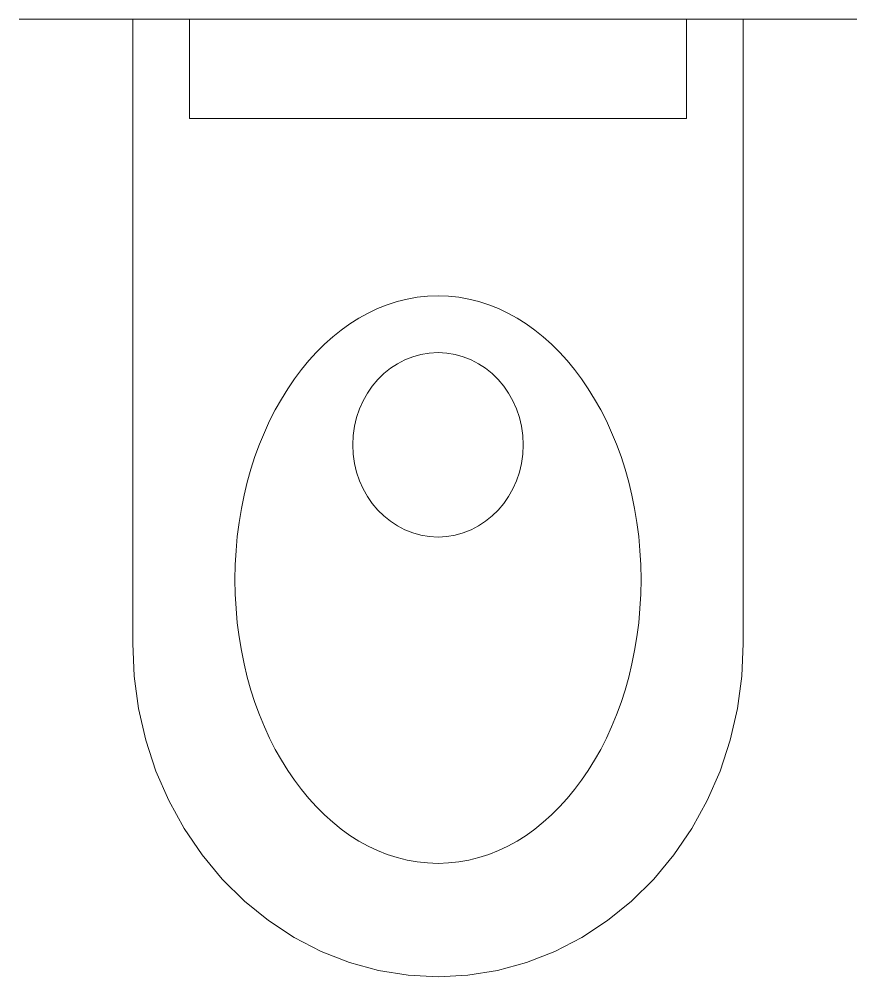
# Model space of a CAD drawing. Header units: millimetres. Extents: x -80 to 510, y 5 to 680.
import ezdxf

# ---------------------------------------------------------------- set-up
doc = ezdxf.new("R2010")
doc.units = ezdxf.units.MM
doc.layers.add('P-FIXT', color=7, linetype='Continuous', lineweight=20, true_color=0x477783)

# ---------------------------------------------------------------- blocks, each defined once
blk = doc.blocks.new('206_PLUMBING_HVAC_SYMBOLS_WALL_HUNG_WC_PLAN')
at = {"layer": 'P-FIXT'}
blk.add_lwpolyline([(-80, 680), (510, 680)], dxfattribs=at)
for points in [[(0, 680), (430, 680), (430, 240), (428.96, 216.97), (425.87, 194.15), (420.74, 171.78), (413.63, 150.07), (404.61, 129.22), (393.77, 109.44), (381.2, 90.92), (367.03, 73.83), (351.39, 58.34), (334.45, 44.6), (316.35, 32.75), (297.28, 22.89), (277.41, 15.12), (256.94, 9.52), (236.07, 6.13), (215, 5), (193.93, 6.13), (173.06, 9.52), (152.59, 15.12), (132.72, 22.89), (113.65, 32.75), (95.55, 44.6), (78.61, 58.34), (62.97, 73.83), (48.8, 90.92), (36.23, 109.44), (25.39, 129.22), (16.37, 150.07), (9.26, 171.78), (4.13, 194.15), (1.04, 216.97), (0, 240)], [(40, 610), (390, 610), (390, 680), (40, 680)]]:
    blk.add_lwpolyline(points, close=True, dxfattribs=at)
for centre, major_axis, ratio in [((215, 285), (0, 200), 0.715), ((215, 380), (0, 65), 0.923077)]:
    blk.add_ellipse(centre, major_axis=major_axis, ratio=ratio, dxfattribs=at)

msp = doc.modelspace()

# ---------------------------------------------------------------- block references
msp.add_blockref('206_PLUMBING_HVAC_SYMBOLS_WALL_HUNG_WC_PLAN', (0, 0))

doc.saveas('drawing.dxf')
